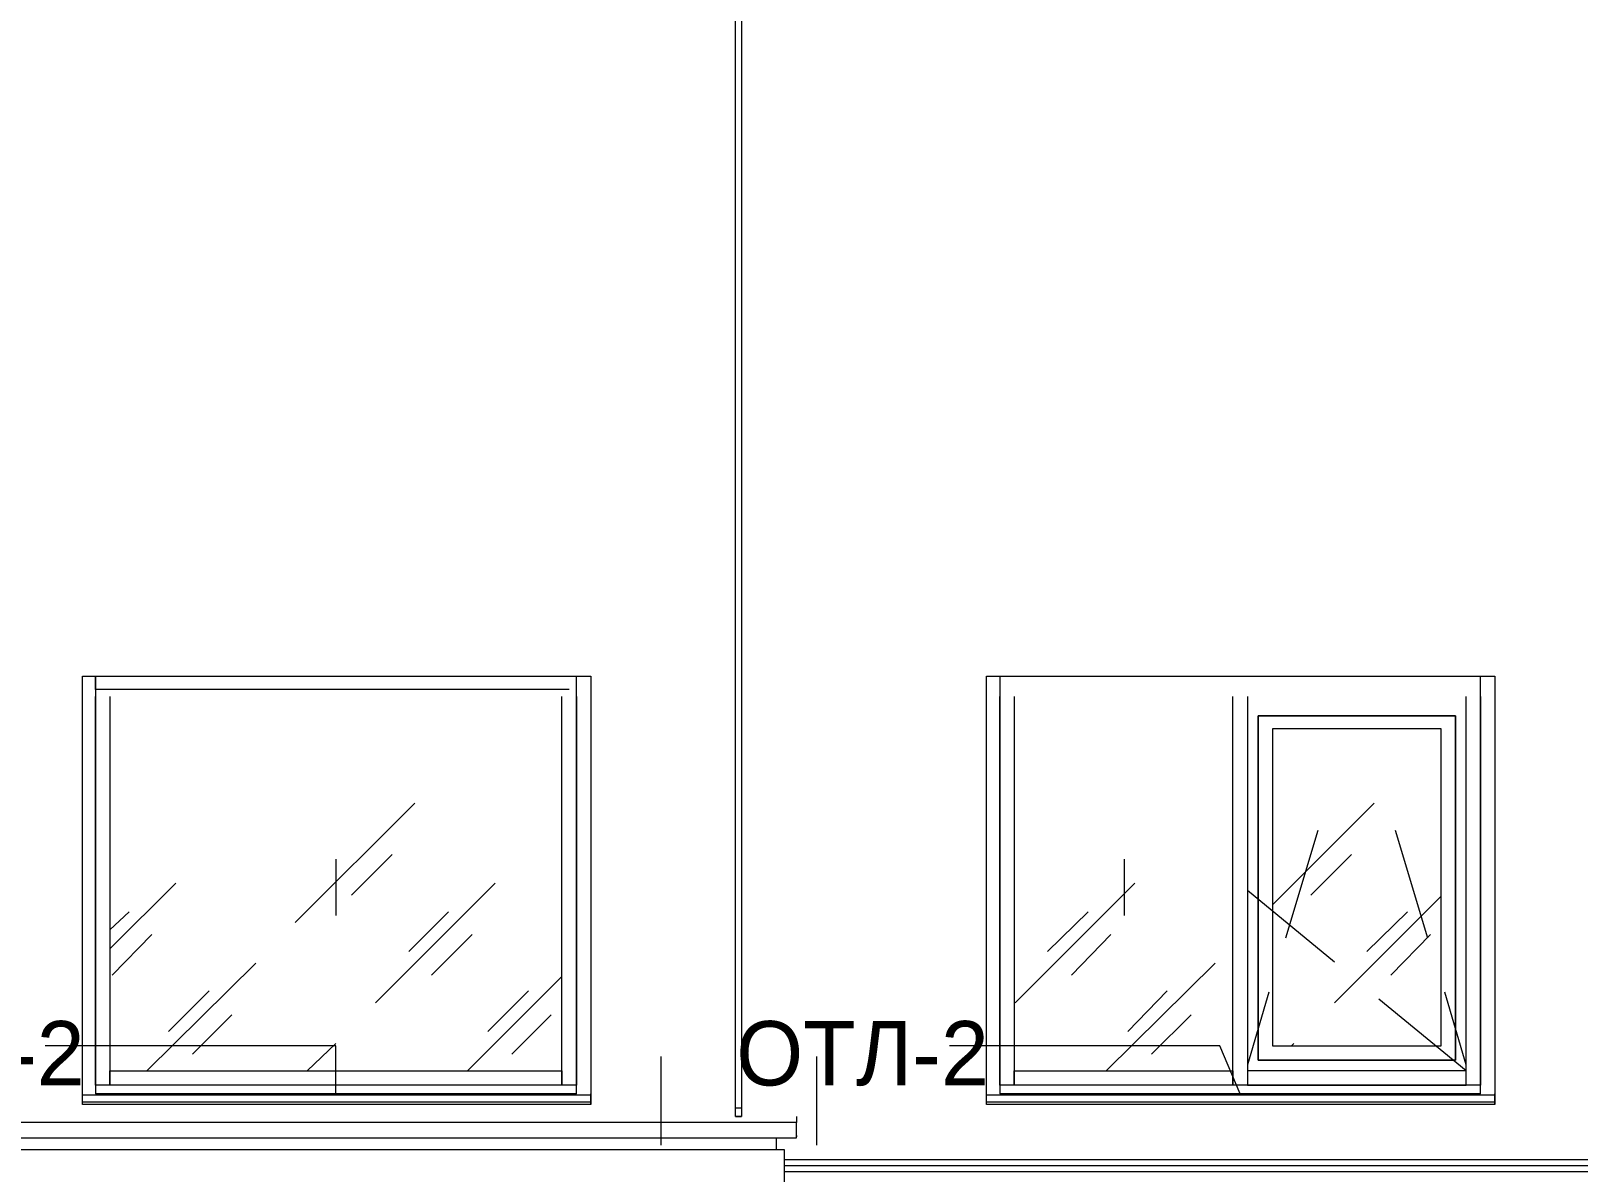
# Model space of a CAD drawing. Header units: millimetres. Extents: x 2294 to 908349, y -83289 to 219220.
# Drawn here: x 875697 to 881351, y 206365 to 210535 of the extents above; entities that cross this region are included whole.
import ezdxf

# ---------------------------------------------------------------- set-up
doc = ezdxf.new("R2010")
doc.units = ezdxf.units.MM
doc.layers.add('PDF _Геометрия', color=7, linetype='Continuous')
doc.layers.add('PDF _Текст', color=7, linetype='Continuous')

msp = doc.modelspace()

# ---------------------------------------------------------------- linework, layer by layer
at = {"layer": 'PDF _Геометрия', "lineweight": 9}
for points in [[(878271.5857803468, 206568.1952604523), (878271.5857803468, 214686.2084084901), (878293.4436509144, 214686.2084084901), (878293.4436509144, 206568.1952604523)], [(875884.7063087057, 206611.9110016834), (875884.7063087057, 208176.9345380173), (877742.6253113635, 208176.9345380173), (877742.6253113635, 206611.9110016834)], [(881047.5353489555, 206611.9110016834), (879189.6163463909, 206611.9110016834), (879189.6163463909, 208176.9345380173), (881047.5353489555, 208176.9345380173)], [(880903.27340292, 206773.6592442675), (880903.27340292, 208032.6725919351), (880181.9636724629, 208032.6725919351), (880181.9636724629, 206773.6592442675)], [(880181.9636724629, 208032.6725919351), (880903.27340292, 208032.6725919351), (880903.27340292, 206773.6592442675), (880181.9636724629, 206773.6592442675)], [(880234.4225619212, 207984.58527659), (880234.4225619212, 206826.1181337733), (880850.8145133667, 206826.1181337733), (880850.8145133667, 207984.58527659)], [(880850.8145133667, 207984.58527659), (880234.4225619212, 207984.58527659), (880234.4225619212, 206826.1181337733), (880850.8145133667, 206826.1181337733)], [(875985.2525135092, 206734.3150771505), (877637.7075323518, 206734.3150771505), (877637.7075323518, 206681.8561876912), (875985.2525135092, 206681.8561876912)], [(879290.1625511944, 206734.3150771505), (880090.1606158875, 206734.3150771505), (880090.1606158875, 206681.8561876912), (879290.1625511944, 206681.8561876912)], [(878271.5857803468, 206568.1952604523), (878293.4436509144, 206568.1952604523)]]:
    msp.add_lwpolyline(points, close=True, dxfattribs=at)
for points in [[(875884.7063087057, 206625.0257240247), (875884.7063087057, 206629.3972981854), (875884.7063087057, 206708.0856324213), (875884.7063087057, 208102.6177779429), (875884.7063087057, 208176.9345380173), (875932.7936240509, 208176.9345380173), (875932.7936240509, 208102.6177779429), (875932.7936240509, 206708.0856324213), (875932.7936240509, 206651.2551688014), (877690.1664218102, 206651.2551688014), (877690.1664218102, 206708.0856324213), (877690.1664218102, 208102.6177779429), (877690.1664218102, 208176.9345380173)], [(877663.9369771294, 208128.8472226721), (875959.0230688285, 208128.8472226721), (875932.7936240509, 208128.8472226721), (875932.7936240509, 208176.9345380173), (875959.0230688285, 208176.9345380173), (877663.9369771294, 208176.9345380173), (877690.1664218102, 208176.9345380173), (877742.6253113635, 208176.9345380173), (877742.6253113635, 208102.6177779429), (877742.6253113635, 206708.0856324213), (877742.6253113635, 206629.3972981854), (877742.6253113635, 206625.0257240247)], [(879189.6163463909, 206625.0257240247), (879189.6163463909, 206629.3972981854), (879189.6163463909, 206708.0856324213), (879189.6163463909, 208102.6177779429), (879189.6163463909, 208176.9345380173), (879237.7036617361, 208176.9345380173), (879237.7036617361, 208102.6177779429), (879237.7036617361, 206708.0856324213), (879237.7036617361, 206651.2551688014), (880995.0764594972, 206651.2551688014), (880995.0764594972, 206708.0856324213), (880995.0764594972, 208102.6177779429), (880995.0764594972, 208176.9345380173), (881047.5353489555, 208176.9345380173), (881047.5353489555, 208102.6177779429), (881047.5353489555, 206708.0856324213), (881047.5353489555, 206629.3972981854), (881047.5353489555, 206625.0257240247)], [(875985.2525135092, 208102.6177779429), (875985.2525135092, 206681.8561876912), (875932.7936240509, 206681.8561876912), (875932.7936240509, 208102.6177779429)], [(877690.1664218102, 208102.6177779429), (877690.1664218102, 206681.8561876912), (877637.7075323518, 206681.8561876912), (877637.7075323518, 208102.6177779429)], [(879290.1625511944, 208102.6177779429), (879290.1625511944, 206681.8561876912), (879237.7036617361, 206681.8561876912), (879237.7036617361, 208102.6177779429)], [(880142.6195053458, 208102.6177779429), (880142.6195053458, 206681.8561876912), (880090.1606158875, 206681.8561876912), (880090.1606158875, 208102.6177779429)], [(880995.0764594972, 208102.6177779429), (880995.0764594972, 206681.8561876912), (880942.6175700389, 206681.8561876912), (880942.6175700389, 208102.6177779429)], [(876662.8465028293, 207276.3902685216), (877100.0039151423, 207713.5476808811)], [(880234.4225619212, 207341.9638803678), (880606.0063625295, 207713.5476808811)], [(880400.5423787143, 207613.0014760776), (880282.5098773614, 207219.5598049017)], [(880802.7271981165, 207219.5598049017), (880684.6946967635, 207613.0014760776)], [(876868.3104866445, 207376.9364733717), (877016.9440068882, 207525.5699935679)], [(880374.3129340317, 207376.9364733717), (880522.9464540854, 207525.5699935679)], [(876811.480022978, 207508.0836970659), (876811.480022978, 207302.6197132508)], [(879692.3473706935, 207508.0836970659), (879692.3473706935, 207302.6197132508)], [(875985.2525135092, 207180.2156377847), (876225.6890904233, 207420.6522146037)], [(876955.7419690136, 206983.4948021967), (877392.8993815146, 207420.6522146037)], [(879294.5341254026, 206983.4948021967), (879731.6915378105, 207420.6522146037)], [(880461.7444164008, 207132.1283224395), (880142.6195053458, 207394.4227698736)], [(880461.7444164008, 206983.4948021967), (880850.8145133667, 207372.5648992111)], [(875985.2525135092, 207250.1608237925), (876055.197699517, 207315.7344356386)], [(877078.1460445747, 207171.4724895575), (877222.4079906084, 207315.7344356386)], [(879412.5666266624, 207171.4724895575), (879561.2001469992, 207315.7344356386)], [(880579.7769177519, 207171.4724895575), (880728.4104379956, 207315.7344356386)], [(875993.9956618324, 207084.0410070468), (876138.2576079611, 207232.6745272905)], [(877161.2059529219, 207084.0410070468), (877309.8394730706, 207232.6745272905)], [(879499.9981091246, 207084.0410070468), (879644.2600552533, 207232.6745272905)], [(880667.208400216, 207084.0410070468), (880811.4703462496, 207232.6745272905)], [(876120.7713114116, 206734.3150771505), (876518.5845567007, 207127.7567483254)], [(877292.3531767111, 206734.3150771505), (877637.7075323518, 207079.6694329337)], [(879626.7737587988, 206734.3150771505), (880024.5870039929, 207127.7567483254)], [(876199.4596456476, 206878.5770232326), (876348.0931658894, 207027.2105434753)], [(877366.669936737, 206878.5770232326), (877515.3034569807, 207027.2105434753)], [(879705.4620930329, 206878.5770232326), (879849.7240391634, 207027.2105434753)], [(880221.3078395817, 207022.8389693138), (880142.6195053458, 206756.1729477656)], [(880942.6175700389, 206756.1729477656), (880863.929235803, 207022.8389693138)], [(880942.6175700389, 206734.3150771505), (880142.6195053458, 206734.3150771505), (880142.6195053458, 206681.8561876912), (880942.6175700389, 206681.8561876912), (880942.6175700389, 206734.3150771505), (880623.4926590789, 206996.6095245846)], [(876286.8911281098, 206795.5171148835), (876431.1530741435, 206939.7790609656)], [(877454.1014191061, 206795.5171148835), (877598.3633652348, 206939.7790609656)], [(879792.893575497, 206795.5171148835), (879937.1555215307, 206939.7790609656)], [(876811.480022978, 206651.2551688014), (876811.480022978, 206826.1181337733), (875749.1875108033, 206826.1181337733)], [(876706.5622439664, 206734.3150771505), (876811.480022978, 206834.8612820006)], [(880116.3900605701, 206651.2551688014), (880042.0733005423, 206826.1181337733), (879054.0975484904, 206826.1181337733)], [(880304.367747929, 206826.1181337733), (880313.1108961571, 206834.8612820006)], [(878000.548184732, 206463.2774814882), (878000.548184732, 206786.7739666563)], [(878568.8528207373, 206463.2774814882), (878568.8528207373, 206786.7739666563)], [(877690.1664218102, 206681.8561876912), (875932.7936240509, 206681.8561876912)], [(880995.0764594972, 206681.8561876912), (879237.7036617361, 206681.8561876912)], [(877742.6253113635, 206620.6541499582), (875884.7063087057, 206620.6541499582), (875884.7063087057, 206646.8835946873), (875884.7063087057, 206651.2551688014)], [(875884.7063087057, 206646.8835946873), (877742.6253113635, 206646.8835946873)], [(877690.1664218102, 206651.2551688014), (875932.7936240509, 206651.2551688014), (877690.1664218102, 206651.2551688014)], [(877742.6253113635, 206611.9110016834), (877742.6253113635, 206620.6541499582), (877742.6253113635, 206646.8835946873), (877742.6253113635, 206651.2551688014)], [(881047.5353489555, 206620.6541499582), (879189.6163463909, 206620.6541499582), (879189.6163463909, 206646.8835946873), (879189.6163463909, 206651.2551688014)], [(879189.6163463909, 206646.8835946873), (881047.5353489555, 206646.8835946873)], [(880995.0764594972, 206651.2551688014), (879237.7036617361, 206651.2551688014), (880995.0764594972, 206651.2551688014)], [(881047.5353489555, 206611.9110016834), (881047.5353489555, 206620.6541499582), (881047.5353489555, 206646.8835946873), (881047.5353489555, 206651.2551688014)], [(878494.5360607114, 206568.1952604523), (878494.5360607114, 206546.3373898373), (873698.9192468617, 206546.3373898373)], [(878293.4436509144, 206598.7962792956), (878271.5857803468, 206598.7962792956)], [(873633.3456349671, 205536.5037672159), (873633.3456349671, 206445.7911849862), (873633.3456349671, 206489.5069262173), (878494.5360607114, 206489.5069262173), (878494.5360607114, 206546.3373898373)], [(878420.2193005905, 206489.5069262173), (878420.2193005905, 206445.7911849862), (873650.8319313265, 206445.7911849862)], [(878494.5360607114, 206498.2500744446), (878494.5360607114, 206493.8785003314)], [(878450.8203193862, 206017.376920854), (878450.8203193862, 206445.7911849862), (878258.4710580055, 206445.7911849862), (873650.8319313265, 206445.7911849862), (873650.8319313265, 206061.0926620851)], [(878450.8203193862, 206406.4470178692), (878450.8203193862, 206410.8185919824), (900361.1498284265, 206410.8185919824)], [(878450.8203193862, 206388.9607213673), (900278.0899199825, 206388.9607213673)], [(878450.8203193862, 206367.1028507513), (900339.291957669, 206367.1028507513)]]:
    msp.add_lwpolyline(points, dxfattribs=at)

# ---------------------------------------------------------------- texts
at = {"layer": 'PDF _Текст', "char_height": 235.2868864584291, "attachment_point": 4, "style": ''}
for insert in [(874969.7796743307, 206797.3720252954), (878274.6218967978, 206797.3720252954)]:
    msp.add_mtext('ОТЛ-2', dxfattribs=dict(at, insert=insert))

doc.saveas('drawing.dxf')
